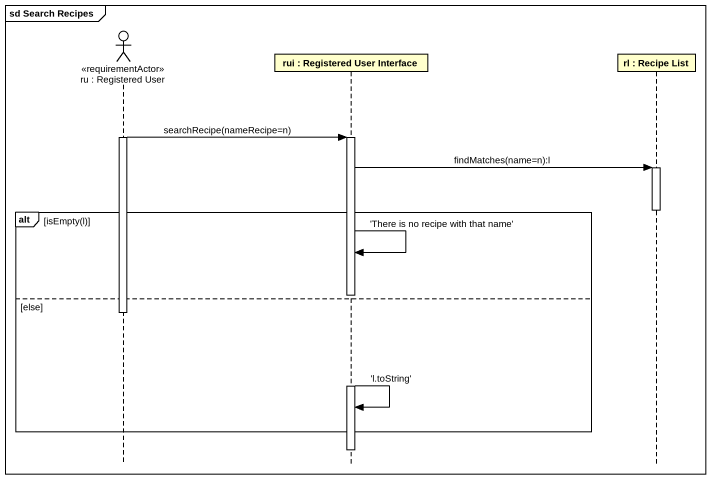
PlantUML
@startuml
mainframe sd Search Recipes
hide footbox
actor "ru : Registered User" as ru <<requirementActor>>
participant "rui : Registered User Interface" as rui
participant "rl : Recipe List" as rl

activate ru
ru -> rui : searchRecipe(nameRecipe=n)
activate rui
rui -> rl : findMatches(name=n):l
activate rl
deactivate rl
alt isEmpty(l)
  rui -> rui : 'There is no recipe with that name'
else else
  deactivate ru
  rui -> rui : 'l.toString'
end
deactivate rui
@enduml
